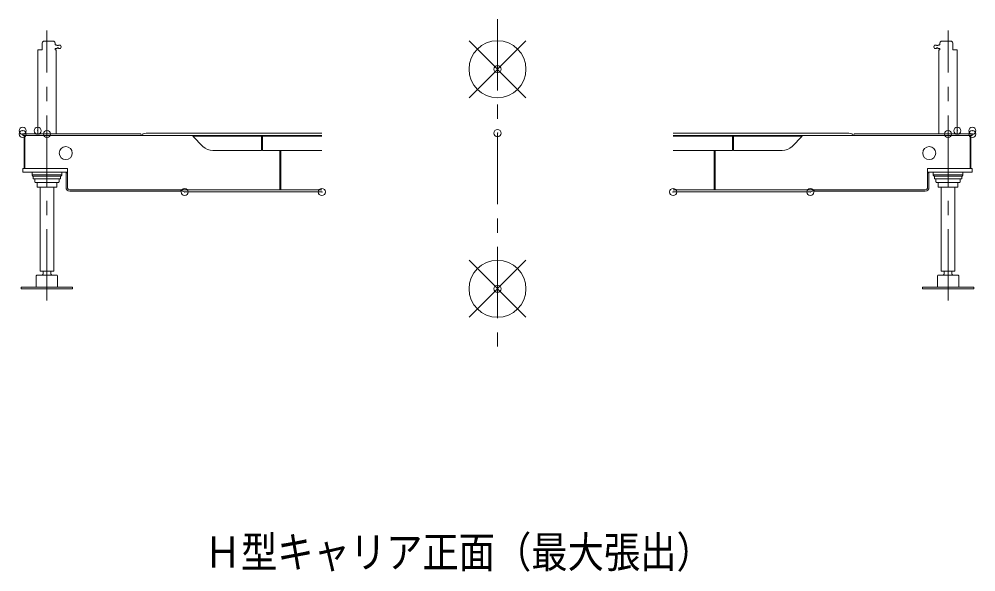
# Model space of a CAD drawing. Units: millimetres on the paper. Extents: x -420 to 420, y -297 to 297.
# Drawn here: x -132 to -64.8, y -193.4 to -154.6 of the extents above; entities that cross this region are included whole.
import ezdxf
from ezdxf.enums import TextEntityAlignment as Align

# ---------------------------------------------------------------- set-up
doc = ezdxf.new("R2010")
doc.units = ezdxf.units.MM
doc.header["$PDMODE"] = 32
doc.header["$PDSIZE"] = 0.5
doc.linetypes.add('CHAIN1', pattern=[8, 5, -1, 1, -1])
doc.layers.add('0-0_0', color=7, linetype='Continuous', lineweight=18)
doc.styles.add('ＭＳ ゴシック', font='')
doc.styles.get('ＭＳ ゴシック').set_extended_font_data('MS Gothic')

msp = doc.modelspace()

# ---------------------------------------------------------------- linework, layer by layer
at = {"layer": '0-0_0', "linetype": 'CHAIN1'}
for p, q in [((-98.393, -154.556), (-98.393, -178.17)), ((-130.043, -174.315), (-130.043, -155.363)), ((-66.743, -174.315), (-66.743, -155.363))]:
    msp.add_line(p, q, dxfattribs=at)
at = {"layer": '0-0_0'}
for p, q in [((-130.373, -156.722), (-130.373, -156.232)), ((-129.533, -156.112), (-130.313, -156.112)), ((-130.313, -156.128), (-130.313, -156.112)), ((-129.533, -156.128), (-129.533, -156.112)), ((-129.473, -156.37), (-129.473, -156.232)), ((-129.473, -156.37), (-129.414, -156.37)), ((-129.403, -156.387), (-129.414, -156.37)), ((-129.393, -156.387), (-129.393, -156.372)), ((-129.393, -156.387), (-129.323, -156.387)), ((-129.323, -156.415), (-129.323, -156.387)), ((-129.243, -156.415), (-129.323, -156.415)), ((-129.243, -156.579), (-129.323, -156.579)), ((-129.323, -156.607), (-129.323, -156.579)), ((-129.243, -156.415), (-129.227, -156.387)), ((-129.227, -156.387), (-129.099, -156.387)), ((-129.036, -156.497), (-129.099, -156.387)), ((-129.036, -156.497), (-129.099, -156.387)), ((-129.099, -156.607), (-129.036, -156.497)), ((-129.099, -156.607), (-129.036, -156.497)), ((-100.393, -160.072), (-96.393, -156.072)), ((-100.393, -156.072), (-96.393, -160.072)), ((-67.75, -156.497), (-67.686, -156.387)), ((-67.75, -156.497), (-67.686, -156.387)), ((-67.686, -156.607), (-67.75, -156.497)), ((-67.686, -156.607), (-67.75, -156.497)), ((-67.543, -156.579), (-67.559, -156.607)), ((-67.543, -156.579), (-67.463, -156.579)), ((-67.393, -156.387), (-67.463, -156.387)), ((-67.463, -156.607), (-67.463, -156.579)), ((-67.393, -156.387), (-67.393, -156.372)), ((-67.383, -156.372), (-67.393, -156.372)), ((-67.383, -156.387), (-67.372, -156.37)), ((-67.383, -156.387), (-67.383, -156.372)), ((-67.313, -156.37), (-67.372, -156.37)), ((-67.313, -156.37), (-67.313, -156.232)), ((-66.473, -156.128), (-66.473, -156.112)), ((-66.413, -156.722), (-66.413, -156.232)), ((-130.693, -162.622), (-130.693, -156.722)), ((-130.693, -156.722), (-130.373, -156.722)), ((-129.473, -156.624), (-129.414, -156.624)), ((-129.473, -156.722), (-129.473, -156.624)), ((-129.473, -156.722), (-129.393, -156.722)), ((-129.403, -156.607), (-129.414, -156.624)), ((-129.403, -156.622), (-129.403, -156.607)), ((-129.403, -156.622), (-129.393, -156.622)), ((-129.393, -156.622), (-129.393, -156.607)), ((-129.323, -156.607), (-129.393, -156.607)), ((-129.393, -162.622), (-129.393, -156.722)), ((-67.559, -156.607), (-67.686, -156.607)), ((-67.463, -156.607), (-67.393, -156.607)), ((-67.393, -156.622), (-67.393, -156.607)), ((-67.383, -156.622), (-67.393, -156.622)), ((-67.393, -162.622), (-67.393, -156.722)), ((-67.313, -156.722), (-67.393, -156.722)), ((-67.383, -156.607), (-67.372, -156.624)), ((-67.383, -156.622), (-67.383, -156.607)), ((-67.313, -156.624), (-67.372, -156.624)), ((-67.313, -156.722), (-67.313, -156.624)), ((-66.093, -156.722), (-66.413, -156.722)), ((-66.093, -162.622), (-66.093, -156.722)), ((-131.748, -162.622), (-131.748, -162.722)), ((-131.748, -162.622), (-123.439, -162.622)), ((-123.439, -162.622), (-123.403, -162.722)), ((-123.333, -162.722), (-123.297, -162.622)), ((-123.297, -162.622), (-123.073, -162.562)), ((-110.733, -162.562), (-123.073, -162.562)), ((-86.053, -162.562), (-73.713, -162.562)), ((-73.489, -162.622), (-73.713, -162.562)), ((-73.453, -162.722), (-73.489, -162.622)), ((-65.038, -162.622), (-73.347, -162.622)), ((-65.038, -162.622), (-65.038, -162.722)), ((-131.748, -162.722), (-131.648, -162.722)), ((-131.748, -162.722), (-110.733, -162.722)), ((-131.648, -162.722), (-131.648, -165.052)), ((-131.588, -162.722), (-131.588, -165.052)), ((-123.403, -162.722), (-123.333, -162.722)), ((-119.798, -162.782), (-119.091, -163.489)), ((-114.908, -162.782), (-110.733, -162.782)), ((-114.908, -162.782), (-114.908, -163.782)), ((-65.038, -162.722), (-86.053, -162.722)), ((-81.878, -162.782), (-86.053, -162.782)), ((-81.878, -162.782), (-81.878, -163.782)), ((-81.818, -162.782), (-81.818, -163.782)), ((-76.988, -162.782), (-81.818, -162.782)), ((-76.988, -162.782), (-77.695, -163.489)), ((-65.198, -162.722), (-65.198, -165.052)), ((-65.138, -162.722), (-65.138, -165.052)), ((-65.038, -162.722), (-65.138, -162.722)), ((-118.384, -163.782), (-114.968, -163.782)), ((-114.908, -163.782), (-110.733, -163.782)), ((-113.678, -163.782), (-113.678, -166.532)), ((-113.608, -163.782), (-113.608, -166.532)), ((-81.878, -163.782), (-86.053, -163.782)), ((-83.178, -163.782), (-83.178, -166.532)), ((-83.108, -163.782), (-83.108, -166.532)), ((-78.402, -163.782), (-81.818, -163.782)), ((-131.748, -165.052), (-131.648, -165.052)), ((-131.748, -165.052), (-131.748, -165.292)), ((-131.748, -165.052), (-128.603, -165.052)), ((-131.748, -165.292), (-128.878, -165.292)), ((-131.083, -165.292), (-131.093, -165.302)), ((-131.093, -165.482), (-131.093, -165.302)), ((-129.172, -165.052), (-129.173, -165.052)), ((-128.993, -165.302), (-129.003, -165.292)), ((-128.993, -165.482), (-128.993, -165.302)), ((-128.703, -165.382), (-128.623, -165.302)), ((-128.603, -165.052), (-128.603, -166.372)), ((-68.183, -165.052), (-68.183, -166.372)), ((-65.038, -165.052), (-68.183, -165.052)), ((-67.913, -165.302), (-68.163, -165.302)), ((-68.083, -165.382), (-68.163, -165.302)), ((-67.913, -165.297), (-67.913, -165.302)), ((-67.793, -165.302), (-67.783, -165.292)), ((-67.793, -165.482), (-67.793, -165.302)), ((-67.613, -165.052), (-67.613, -165.052)), ((-65.703, -165.292), (-65.693, -165.302)), ((-65.693, -165.482), (-65.693, -165.302)), ((-65.038, -165.052), (-65.138, -165.052)), ((-131.093, -165.482), (-131.083, -165.492)), ((-131.083, -165.492), (-131.081, -165.492)), ((-131.081, -165.492), (-131.081, -165.537)), ((-131.081, -165.537), (-131.048, -165.537)), ((-131.048, -165.582), (-131.048, -165.537)), ((-131.048, -165.582), (-129.038, -165.582)), ((-131.003, -165.752), (-131.003, -165.582)), ((-131.003, -165.752), (-130.986, -165.762)), ((-130.986, -165.762), (-129.1, -165.762)), ((-130.895, -165.762), (-130.895, -165.947)), ((-129.191, -165.762), (-129.191, -165.947)), ((-129.1, -165.762), (-129.083, -165.752)), ((-129.083, -165.752), (-129.083, -165.582)), ((-129.038, -165.582), (-129.038, -165.537)), ((-129.038, -165.537), (-129.005, -165.537)), ((-129.005, -165.492), (-129.003, -165.492)), ((-129.005, -165.492), (-129.005, -165.537)), ((-128.993, -165.482), (-129.003, -165.492)), ((-128.703, -165.382), (-128.703, -166.372)), ((-68.083, -165.382), (-68.083, -166.372)), ((-67.793, -165.482), (-67.783, -165.492)), ((-67.781, -165.492), (-67.783, -165.492)), ((-67.781, -165.492), (-67.781, -165.537)), ((-67.748, -165.537), (-67.781, -165.537)), ((-67.748, -165.582), (-67.748, -165.537)), ((-65.738, -165.582), (-67.748, -165.582)), ((-67.703, -165.752), (-67.703, -165.582)), ((-67.686, -165.762), (-67.703, -165.752)), ((-65.8, -165.762), (-67.686, -165.762)), ((-67.595, -165.762), (-67.595, -165.947)), ((-65.891, -165.762), (-65.891, -165.947)), ((-65.783, -165.752), (-65.8, -165.762)), ((-65.783, -165.752), (-65.783, -165.582)), ((-65.704, -165.537), (-65.738, -165.537)), ((-65.738, -165.582), (-65.738, -165.537)), ((-65.704, -165.492), (-65.704, -165.537)), ((-65.703, -165.492), (-65.704, -165.492)), ((-65.693, -165.482), (-65.703, -165.492)), ((-130.835, -166.032), (-129.251, -166.032)), ((-130.742, -166.032), (-130.742, -166.362)), ((-129.344, -166.362), (-130.742, -166.362)), ((-130.518, -172.252), (-130.518, -166.362)), ((-129.568, -172.252), (-129.568, -166.362)), ((-129.344, -166.032), (-129.344, -166.362)), ((-128.443, -166.532), (-110.733, -166.532)), ((-128.443, -166.632), (-120.664, -166.632)), ((-120.664, -166.632), (-120.628, -166.532)), ((-120.628, -166.532), (-120.558, -166.532)), ((-120.558, -166.532), (-120.522, -166.632)), ((-120.522, -166.632), (-120.372, -166.692)), ((-68.343, -166.532), (-86.053, -166.532)), ((-76.264, -166.632), (-76.414, -166.692)), ((-76.228, -166.532), (-76.264, -166.632)), ((-76.158, -166.532), (-76.228, -166.532)), ((-76.122, -166.632), (-76.158, -166.532)), ((-68.343, -166.632), (-76.122, -166.632)), ((-65.951, -166.032), (-67.535, -166.032)), ((-67.442, -166.032), (-67.442, -166.362)), ((-67.442, -166.362), (-66.044, -166.362)), ((-67.218, -172.252), (-67.218, -166.362)), ((-66.268, -172.252), (-66.268, -166.362)), ((-66.044, -166.032), (-66.044, -166.362)), ((-120.372, -166.692), (-110.733, -166.692)), ((-76.414, -166.692), (-86.053, -166.692)), ((-100.393, -175.492), (-96.393, -171.492)), ((-100.393, -171.492), (-96.393, -175.492)), ((-130.763, -172.542), (-130.793, -172.572)), ((-129.323, -172.542), (-130.763, -172.542)), ((-130.518, -172.252), (-129.568, -172.252)), ((-130.318, -172.462), (-130.318, -172.252)), ((-129.768, -172.462), (-129.768, -172.252)), ((-129.293, -172.572), (-129.323, -172.542)), ((-129.293, -172.572), (-129.293, -172.752)), ((-67.493, -172.572), (-67.463, -172.542)), ((-67.493, -172.572), (-67.493, -172.752)), ((-67.463, -172.542), (-66.023, -172.542)), ((-66.268, -172.252), (-67.218, -172.252)), ((-67.018, -172.462), (-67.018, -172.252)), ((-66.468, -172.462), (-66.468, -172.252)), ((-66.023, -172.542), (-65.993, -172.572)), ((-65.993, -172.572), (-65.993, -172.752)), ((-128.238, -173.372), (-131.848, -173.372)), ((-129.293, -172.752), (-129.293, -173.372)), ((-128.238, -173.492), (-128.238, -173.372)), ((-68.548, -173.372), (-64.938, -173.372)), ((-68.548, -173.492), (-68.548, -173.372)), ((-67.493, -172.752), (-67.493, -173.372)), ((-65.993, -172.752), (-65.993, -173.372)), ((-64.938, -173.492), (-64.938, -173.372)), ((-68.548, -173.492), (-64.938, -173.492))]:
    msp.add_line(p, q, dxfattribs=at)
at = {"layer": '0-0_0', "color": 5}
for p, q in [((-131.083, -165.492), (-129.003, -165.492)), ((-65.703, -165.492), (-67.783, -165.492))]:
    msp.add_line(p, q, dxfattribs=at)
at = {"layer": '0-0_0'}
for points in [[(-129.403, -156.387), (-129.403, -156.372), (-129.393, -156.372)], [(-129.243, -156.579), (-129.227, -156.607), (-129.099, -156.607)], [(-67.543, -156.415), (-67.559, -156.387), (-67.686, -156.387)], [(-67.543, -156.415), (-67.463, -156.415), (-67.463, -156.387)], [(-67.253, -156.128), (-67.253, -156.112), (-66.473, -156.112)], [(-73.347, -162.622), (-73.383, -162.722), (-73.453, -162.722)], [(-119.798, -162.782), (-114.968, -162.782), (-114.968, -163.782)], [(-128.873, -165.297), (-128.873, -165.302), (-128.623, -165.302)], [(-65.038, -165.052), (-65.038, -165.292), (-67.908, -165.292)], [(-130.793, -172.572), (-130.793, -172.752), (-130.793, -173.372)], [(-128.238, -173.492), (-131.848, -173.492), (-131.848, -173.372)]]:
    msp.add_lwpolyline(points, dxfattribs=at)
for centre, radius in [((-98.393, -158.072), 2), ((-128.723, -163.962), 0.46), ((-68.063, -163.962), 0.46), ((-98.393, -173.492), 2)]:
    msp.add_circle(centre, radius, dxfattribs=at)
for centre, radius, start, end in [((-130.253, -156.232), 0.12, 120, 180), ((-129.593, -156.232), 0.12, 0, 60), ((-67.193, -156.232), 0.12, 120, 180), ((-66.533, -156.232), 0.12, 0, 60), ((-118.384, -162.782), 1, 224.99999, 270.00001), ((-78.402, -162.782), 1, 269.99999, 315.00001), ((-128.878, -165.297), 0.005, 0, 90), ((-67.908, -165.297), 0.005, 90, 180), ((-130.81, -165.948), 0.0849, 179.17704, 184.80204), ((-130.81, -165.951), 0.0845, 183.17532, 188.80032), ((-130.811, -165.953), 0.0837, 187.23162, 192.85662), ((-130.812, -165.956), 0.0826, 191.38577, 197.01077), ((-130.812, -165.958), 0.081, 195.67932, 201.30432), ((-130.814, -165.96), 0.0792, 200.15587, 205.78087), ((-130.815, -165.962), 0.0771, 204.86119, 210.48619), ((-130.817, -165.964), 0.0748, 209.84267, 215.46767), ((-130.818, -165.966), 0.0724, 215.14786, 220.77286), ((-129.268, -165.966), 0.0724, 319.22714, 324.85214), ((-129.269, -165.964), 0.0748, 324.53233, 330.15733), ((-129.271, -165.962), 0.0771, 329.51381, 335.13881), ((-129.272, -165.96), 0.0792, 334.21913, 339.84413), ((-129.274, -165.958), 0.081, 338.69568, 344.32068), ((-129.274, -165.956), 0.0826, 342.98923, 348.61423), ((-129.275, -165.953), 0.0837, 347.14338, 352.76838), ((-129.276, -165.951), 0.0845, 351.19968, 356.82468), ((-129.276, -165.948), 0.0849, 355.19796, 0.82296), ((-67.51, -165.948), 0.0849, 179.17704, 184.80204), ((-67.51, -165.951), 0.0845, 183.17532, 188.80032), ((-67.511, -165.953), 0.0837, 187.23162, 192.85662), ((-67.511, -165.956), 0.0826, 191.38577, 197.01077), ((-67.512, -165.958), 0.081, 195.67932, 201.30432), ((-67.514, -165.96), 0.0792, 200.15587, 205.78087), ((-67.515, -165.962), 0.0771, 204.86119, 210.48619), ((-67.516, -165.964), 0.0748, 209.84267, 215.46767), ((-67.518, -165.966), 0.0724, 215.14786, 220.77286), ((-65.968, -165.966), 0.0724, 319.22714, 324.85214), ((-65.969, -165.964), 0.0748, 324.53233, 330.15733), ((-65.971, -165.962), 0.0771, 329.51381, 335.13881), ((-65.972, -165.96), 0.0792, 334.21913, 339.84413), ((-65.973, -165.958), 0.081, 338.69568, 344.32068), ((-65.974, -165.956), 0.0826, 342.98923, 348.61423), ((-65.975, -165.953), 0.0837, 347.14338, 352.76838), ((-65.976, -165.951), 0.0845, 351.19968, 356.82468), ((-65.976, -165.948), 0.0849, 355.19796, 0.82296), ((-130.82, -165.967), 0.07, 220.82161, 226.44661), ((-130.822, -165.969), 0.0676, 226.90132, 232.52632), ((-130.824, -165.97), 0.0654, 233.41, 239.035), ((-130.827, -165.971), 0.0634, 240.34746, 245.97246), ((-130.829, -165.971), 0.0619, 247.68121, 253.30621), ((-130.831, -165.972), 0.0607, 255.33986, 260.96486), ((-130.834, -165.972), 0.0602, 263.21321, 268.83821), ((-129.252, -165.972), 0.0602, 271.16179, 276.78679), ((-129.255, -165.972), 0.0607, 279.03514, 284.66014), ((-129.257, -165.971), 0.0619, 286.69379, 292.31879), ((-129.259, -165.971), 0.0634, 294.02754, 299.65254), ((-129.262, -165.97), 0.0654, 300.965, 306.59), ((-129.264, -165.969), 0.0676, 307.47368, 313.09868), ((-129.266, -165.967), 0.07, 313.55339, 319.17839), ((-128.443, -166.372), 0.26, 180, 270), ((-128.443, -166.372), 0.16, 180, 270), ((-68.343, -166.372), 0.26, 270, 0), ((-68.343, -166.372), 0.16, 270, 0), ((-67.52, -165.967), 0.07, 220.82161, 226.44661), ((-67.522, -165.969), 0.0676, 226.90132, 232.52632), ((-67.524, -165.97), 0.0654, 233.41, 239.035), ((-67.526, -165.971), 0.0634, 240.34746, 245.97246), ((-67.529, -165.971), 0.0619, 247.68121, 253.30621), ((-67.531, -165.972), 0.0607, 255.33986, 260.96486), ((-67.534, -165.972), 0.0602, 263.21321, 268.83821), ((-65.952, -165.972), 0.0602, 271.16179, 276.78679), ((-65.955, -165.972), 0.0607, 279.03514, 284.66014), ((-65.957, -165.971), 0.0619, 286.69379, 292.31879), ((-65.959, -165.971), 0.0634, 294.02754, 299.65254), ((-65.962, -165.97), 0.0654, 300.965, 306.59), ((-65.964, -165.969), 0.0676, 307.47368, 313.09868), ((-65.966, -165.967), 0.07, 313.55339, 319.17839), ((-130.043, -172.752), 0.4, 133.43254, 148.33176), ((-130.043, -172.752), 0.4, 31.66824, 46.56746), ((-66.743, -172.752), 0.4, 133.43254, 148.33176), ((-66.743, -172.752), 0.4, 31.66824, 46.56746)]:
    msp.add_arc(centre, radius, start, end, dxfattribs=at)
for p in [(-98.393, -158.072), (-98.393, -158.072), (-131.748, -162.392), (-131.748, -162.622), (-130.693, -162.392), (-130.043, -162.622), (-98.393, -162.562), (-66.743, -162.622), (-66.093, -162.392), (-65.038, -162.392), (-65.038, -162.622), (-120.372, -166.692), (-110.733, -166.692), (-86.053, -166.692), (-76.414, -166.692), (-98.393, -173.492), (-98.393, -173.492)]:
    msp.add_point(p, dxfattribs=at)

# ---------------------------------------------------------------- texts
at = {"layer": '0-0_0', "style": 'ＭＳ ゴシック', "width": 0.85}
msp.add_text('Ｈ型キャリア正面（最大張出）', height=2.199, dxfattribs=at).set_placement((-118.964, -193.744), align=Align.BOTTOM_LEFT)

doc.saveas('drawing.dxf')
